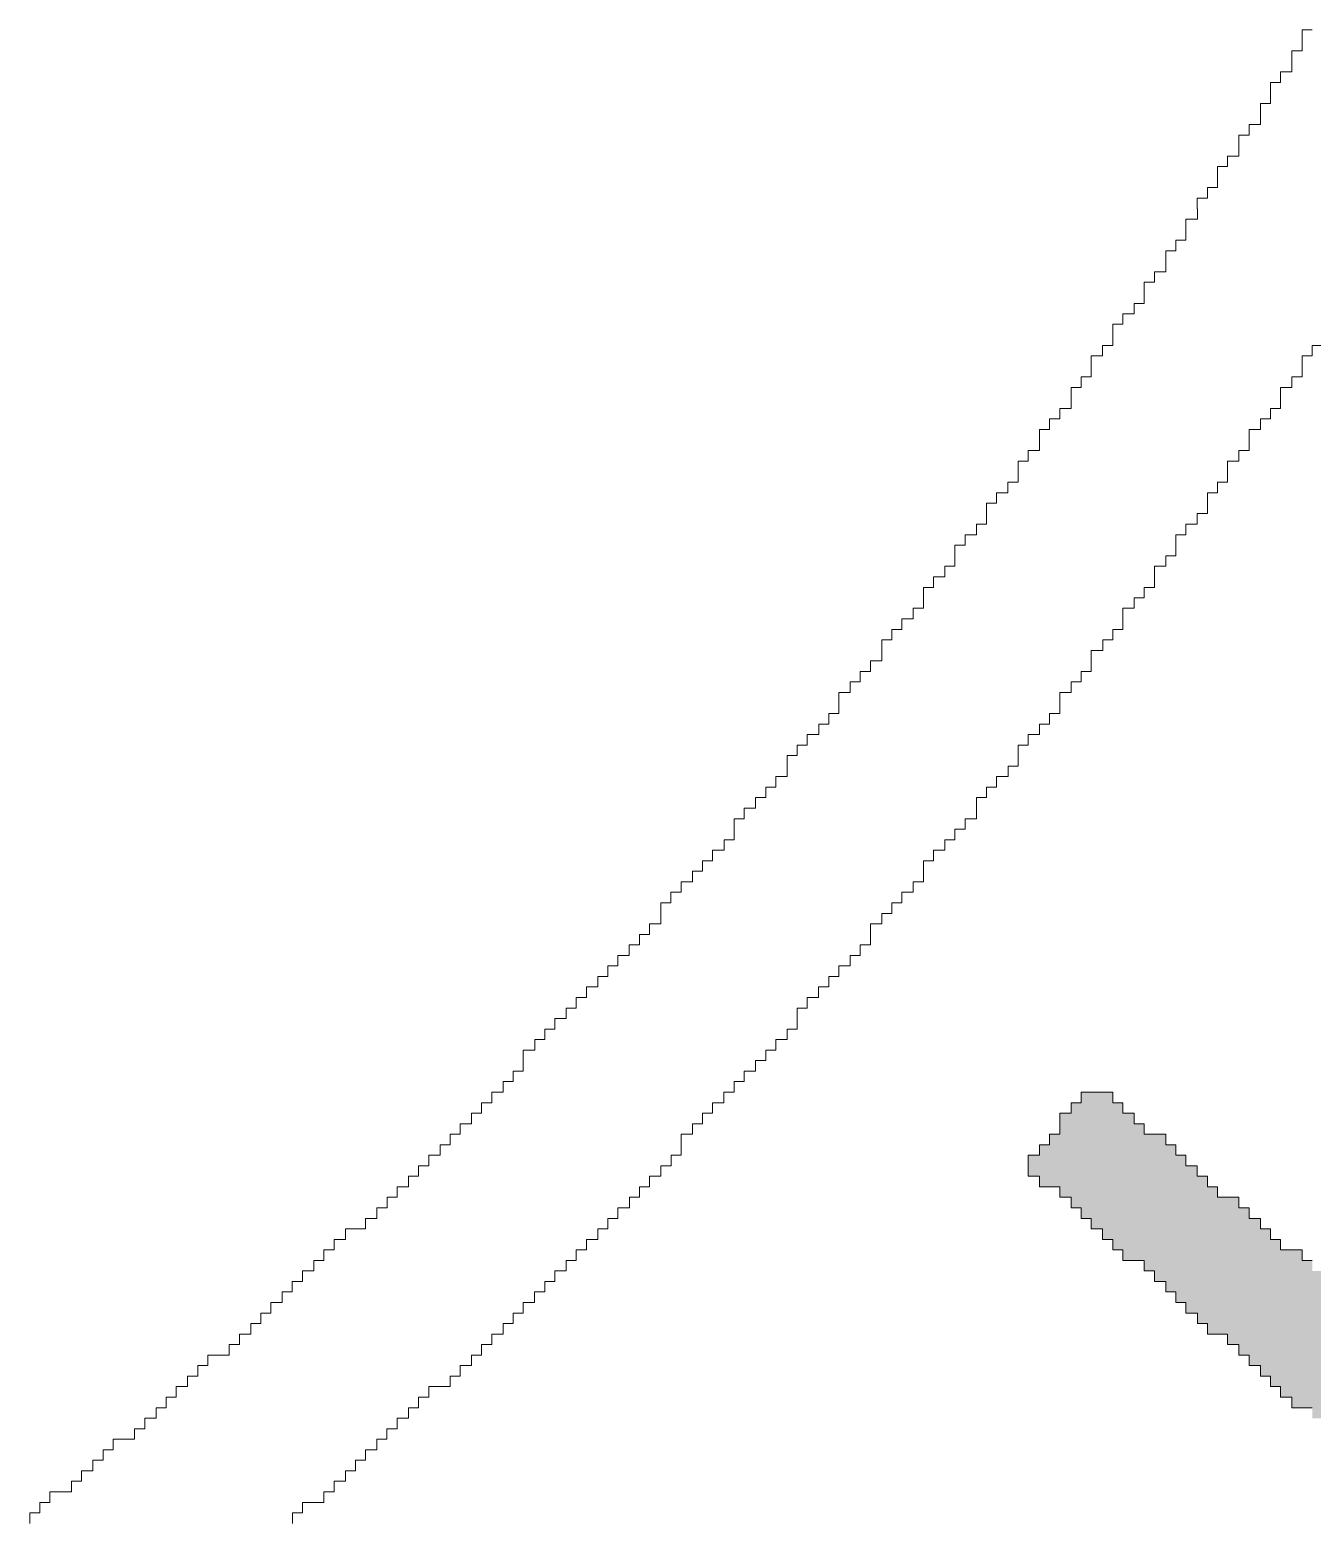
# Model space of a CAD drawing. Header units: millimetres. Extents: x 76.6 to 106.3, y -138 to -109.2.
# Drawn here: x 98.653 to 101.234, y -128.606 to -125.603 of the extents above; entities that cross this region are included whole.
import ezdxf

# ---------------------------------------------------------------- set-up
doc = ezdxf.new("R2010")
doc.units = ezdxf.units.MM
doc.header["$MEASUREMENT"] = 0
doc.layers.add('Layer 1', color=7, linetype='Continuous', lineweight=0)

msp = doc.modelspace()

# ---------------------------------------------------------------- hatches: boundary and pattern name
at = {"layer": 'Layer 1', "true_color": 0x000000, "transparency": 33554687}
h = msp.add_hatch(color=18, dxfattribs=at)
h.dxf.hatch_style = 2
h.paths.add_polyline_path([(101.9961, -129.074), (101.9961, -129.0527), (101.9758, -129.0527), (101.9758, -129.0316), (101.9555, -129.0316), (101.9555, -129.0105), (101.9326, -129.0105), (101.9326, -128.9892), (101.9123, -128.9892), (101.9123, -128.9681), (101.8691, -128.9681), (101.8691, -128.947), (101.8487, -128.947), (101.8487, -128.9257), (101.8285, -128.9257), (101.8285, -128.9046), (101.8056, -128.9046), (101.8056, -128.8835), (101.7853, -128.8835), (101.7853, -128.8622), (101.765, -128.8622), (101.765, -128.8411), (101.7421, -128.8411), (101.7421, -128.82), (101.7014, -128.82), (101.7014, -128.7987), (101.6786, -128.7987), (101.6786, -128.7776), (101.6583, -128.7776), (101.6583, -128.7565), (101.638, -128.7565), (101.638, -128.7352), (101.6151, -128.7352), (101.6151, -128.7141), (101.5948, -128.7141), (101.5948, -128.693), (101.5719, -128.693), (101.5719, -128.6717), (101.5313, -128.6717), (101.5313, -128.6506), (101.511, -128.6506), (101.511, -128.6295), (101.4881, -128.6295), (101.4881, -128.6082), (101.4678, -128.6082), (101.4678, -128.5871), (101.4475, -128.5871), (101.4475, -128.566), (101.4246, -128.566), (101.4246, -128.5447), (101.4042, -128.5447), (101.4042, -128.5236), (101.3611, -128.5236), (101.3611, -128.5025), (101.3408, -128.5025), (101.3408, -128.4812), (101.3179, -128.4812), (101.3179, -128.4601), (101.2976, -128.4601), (101.2976, -128.439), (101.2773, -128.439), (101.2773, -128.4177), (101.2569, -128.4177), (101.2569, -128.3966), (101.2341, -128.3966), (101.2341, -128.3755), (101.1935, -128.3755), (101.1935, -128.3542), (101.1706, -128.3542), (101.1706, -128.3331), (101.1503, -128.3331), (101.1503, -128.312), (101.1299, -128.312), (101.1299, -128.2907), (101.107, -128.2907), (101.107, -128.2696), (101.0868, -128.2696), (101.0868, -128.2485), (101.0639, -128.2485), (101.0639, -128.2272), (101.0233, -128.2272), (101.0233, -128.2061), (101.003, -128.2061), (101.003, -128.185), (100.9801, -128.185), (100.9801, -128.1637), (100.9597, -128.1637), (100.9597, -128.1426), (100.9394, -128.1426), (100.9394, -128.1215), (100.9165, -128.1215), (100.9165, -128.1002), (100.8963, -128.1002), (100.8963, -128.0791), (100.8531, -128.0791), (100.8531, -128.058), (100.8327, -128.058), (100.8327, -128.0367), (100.8124, -128.0367), (100.8124, -128.0156), (100.7895, -128.0156), (100.7895, -127.9945), (100.7692, -127.9945), (100.7692, -127.9732), (100.7489, -127.9732), (100.7489, -127.9521), (100.7261, -127.9521), (100.7261, -127.931), (100.6854, -127.931), (100.6854, -127.9097), (100.6625, -127.9097), (100.6625, -127.8886), (100.6626, -127.8886), (100.6626, -127.8675), (100.6855, -127.8675), (100.6855, -127.8462), (100.7058, -127.8462), (100.7058, -127.8251), (100.726, -127.8251), (100.726, -127.804), (100.7261, -127.804), (100.7261, -127.7827), (100.749, -127.7827), (100.749, -127.7616), (100.7693, -127.7616), (100.7693, -127.7405), (100.8328, -127.7405), (100.8328, -127.7616), (100.8531, -127.7616), (100.8531, -127.7827), (100.876, -127.7827), (100.876, -127.804), (100.8962, -127.804), (100.8962, -127.8251), (100.9395, -127.8251), (100.9395, -127.8462), (100.9598, -127.8462), (100.9598, -127.8675), (100.9801, -127.8675), (100.9801, -127.8886), (101.0029, -127.8886), (101.0029, -127.9097), (101.0232, -127.9097), (101.0232, -127.931), (101.0436, -127.931), (101.0436, -127.9521), (101.0867, -127.9521), (101.0867, -127.9732), (101.107, -127.9732), (101.107, -127.9945), (101.1299, -127.9945), (101.1299, -128.0156), (101.1502, -128.0156), (101.1502, -128.0367), (101.1705, -128.0367), (101.1705, -128.058), (101.2138, -128.058), (101.2138, -128.0791), (101.2341, -128.0791), (101.2341, -128.1002), (101.2569, -128.1002), (101.2569, -128.1215), (101.2772, -128.1215), (101.2772, -128.1426), (101.2975, -128.1426), (101.2975, -128.1637), (101.3179, -128.1637), (101.3179, -128.185), (101.3611, -128.185), (101.3611, -128.2061), (101.384, -128.2061), (101.384, -128.2272), (101.4043, -128.2272), (101.4043, -128.2485), (101.4246, -128.2485), (101.4246, -128.2696), (101.4474, -128.2696), (101.4474, -128.2907), (101.4677, -128.2907), (101.4677, -128.312), (101.511, -128.312), (101.511, -128.3331), (101.5313, -128.3331), (101.5313, -128.3542), (101.5516, -128.3542), (101.5516, -128.3755), (101.5719, -128.3755), (101.5719, -128.3966), (101.5947, -128.3966), (101.5947, -128.4177), (101.638, -128.4177), (101.638, -128.439), (101.6583, -128.439), (101.6583, -128.4601), (101.6786, -128.4601), (101.6786, -128.4812), (101.7015, -128.4812), (101.7015, -128.5025), (101.7218, -128.5025), (101.7218, -128.5236), (101.742, -128.5236), (101.742, -128.5447), (101.7853, -128.5447), (101.7853, -128.566), (101.8056, -128.566), (101.8056, -128.5871), (101.8285, -128.5871), (101.8285, -128.6082), (101.8488, -128.6082), (101.8488, -128.6295), (101.8691, -128.6295), (101.8691, -128.6506), (101.892, -128.6506), (101.892, -128.6717), (101.9326, -128.6717), (101.9326, -128.693), (101.9555, -128.693), (101.9555, -128.7141), (101.9758, -128.7141), (101.9758, -128.7352), (101.9961, -128.7352), (101.9961, -128.7565), (102.019, -128.7565), (102.019, -128.7776), (102.0596, -128.7776), (102.0596, -128.7987), (102.0824, -128.7987), (102.0824, -128.82), (102.1028, -128.82), (102.1028, -128.8411), (102.1231, -128.8411), (102.1231, -128.8622), (102.146, -128.8622), (102.146, -128.8835), (102.1663, -128.8835), (102.1663, -128.9046), (102.146, -128.9046), (102.146, -128.9257), (102.1459, -128.9257), (102.1459, -128.947), (102.1231, -128.947), (102.1231, -128.9681), (102.1028, -128.9681), (102.1028, -128.9892), (102.0825, -128.9892), (102.0825, -129.0105), (102.0596, -129.0105), (102.0596, -129.0316), (102.0393, -129.0316), (102.0393, -129.0527), (102.019, -129.0527), (102.019, -129.074)])

# ---------------------------------------------------------------- linework, layer by layer
at = {"layer": 'Layer 1'}
for points in [[(98.6535, -128.6082), (98.6535, -128.5871), (98.6738, -128.5871), (98.6738, -128.566), (98.694, -128.566), (98.694, -128.5447), (98.7373, -128.5447), (98.7373, -128.5236), (98.7576, -128.5236), (98.7576, -128.5025), (98.7805, -128.5025), (98.7805, -128.4812), (98.8008, -128.4812), (98.8008, -128.4601), (98.8211, -128.4601), (98.8211, -128.439), (98.8642, -128.439), (98.8642, -128.4177), (98.8846, -128.4177), (98.8846, -128.3966), (98.9074, -128.3966), (98.9074, -128.3755), (98.9277, -128.3755), (98.9277, -128.3542), (98.9481, -128.3542), (98.9481, -128.3331), (98.971, -128.3331), (98.971, -128.312), (98.9913, -128.312), (98.9913, -128.2907), (99.0116, -128.2907), (99.0116, -128.2696), (99.0547, -128.2696), (99.0547, -128.2485), (99.0751, -128.2485), (99.0751, -128.2272), (99.0979, -128.2272), (99.0979, -128.2061), (99.1182, -128.2061), (99.1182, -128.185), (99.1386, -128.185), (99.1386, -128.1637), (99.1614, -128.1637), (99.1614, -128.1426), (99.1817, -128.1426), (99.1817, -128.1215), (99.2021, -128.1215), (99.2021, -128.1002), (99.2249, -128.1002), (99.2249, -128.0791), (99.2452, -128.0791), (99.2452, -128.058), (99.2656, -128.058), (99.2656, -128.0367), (99.2884, -128.0367), (99.2884, -128.0156), (99.3291, -128.0156), (99.3291, -127.9945), (99.352, -127.9945), (99.352, -127.9732), (99.3723, -127.9732), (99.3723, -127.9521), (99.3926, -127.9521), (99.3926, -127.931), (99.4155, -127.931), (99.4155, -127.9097), (99.4358, -127.9097), (99.4358, -127.8886), (99.4561, -127.8886), (99.4561, -127.8675), (99.479, -127.8675), (99.479, -127.8462), (99.4992, -127.8462), (99.4992, -127.8251), (99.5195, -127.8251), (99.5195, -127.804), (99.5424, -127.804), (99.5424, -127.7827), (99.5627, -127.7827), (99.5627, -127.7616), (99.583, -127.7616), (99.583, -127.7405), (99.6059, -127.7405), (99.6059, -127.7192), (99.6262, -127.7192), (99.6262, -127.6981), (99.6465, -127.6981), (99.6465, -127.677), (99.6466, -127.677), (99.6466, -127.6557), (99.6695, -127.6557), (99.6695, -127.6346), (99.6898, -127.6346), (99.6898, -127.6135), (99.7101, -127.6135), (99.7101, -127.5922), (99.7329, -127.5922), (99.7329, -127.5711), (99.7532, -127.5711), (99.7532, -127.55), (99.7735, -127.55), (99.7735, -127.5287), (99.7964, -127.5287), (99.7964, -127.5076), (99.8167, -127.5076), (99.8167, -127.4865), (99.837, -127.4865), (99.837, -127.4652), (99.8599, -127.4652), (99.8599, -127.4441), (99.8802, -127.4441), (99.8802, -127.423), (99.9006, -127.423), (99.9006, -127.4017), (99.9235, -127.4017), (99.9235, -127.3806), (99.9234, -127.3806), (99.9234, -127.3595), (99.9437, -127.3595), (99.9437, -127.3382), (99.964, -127.3382), (99.964, -127.3171), (99.9869, -127.3171), (99.9869, -127.296), (100.0073, -127.296), (100.0073, -127.2747), (100.0276, -127.2747), (100.0276, -127.2536), (100.0505, -127.2536), (100.0505, -127.2325), (100.0708, -127.2325), (100.0708, -127.2112), (100.0707, -127.2112), (100.0707, -127.1901), (100.091, -127.1901), (100.091, -127.169), (100.114, -127.169), (100.114, -127.1477), (100.1343, -127.1477), (100.1343, -127.1266), (100.1546, -127.1266), (100.1546, -127.1055), (100.1775, -127.1055), (100.1775, -127.0842), (100.1774, -127.0842), (100.1774, -127.0631), (100.1978, -127.0631), (100.1978, -127.042), (100.2181, -127.042), (100.2181, -127.0207), (100.241, -127.0207), (100.241, -126.9996), (100.2613, -126.9996), (100.2613, -126.9785), (100.2816, -126.9785), (100.2816, -126.9572), (100.2816, -126.9361), (100.3045, -126.9361), (100.3045, -126.915), (100.3248, -126.915), (100.3248, -126.8937), (100.3451, -126.8937), (100.3451, -126.8726), (100.3679, -126.8726), (100.3679, -126.8515), (100.368, -126.8515), (100.368, -126.8302), (100.3883, -126.8302), (100.3883, -126.8091), (100.4086, -126.8091), (100.4086, -126.788), (100.4314, -126.788), (100.4314, -126.7667), (100.4517, -126.7667), (100.4517, -126.7456), (100.4518, -126.7456), (100.4518, -126.7245), (100.4721, -126.7245), (100.4721, -126.7032), (100.4949, -126.7032), (100.4949, -126.6821), (100.5152, -126.6821), (100.5152, -126.661), (100.5153, -126.661), (100.5153, -126.6397), (100.5355, -126.6397), (100.5355, -126.6186), (100.5584, -126.6186), (100.5584, -126.5975), (100.5787, -126.5975), (100.5787, -126.5762), (100.5788, -126.5762), (100.5788, -126.5551), (100.599, -126.5551), (100.599, -126.534), (100.6219, -126.534), (100.6219, -126.5127), (100.6423, -126.5127), (100.6423, -126.4916), (100.6423, -126.4705), (100.6626, -126.4705), (100.6626, -126.4492), (100.6854, -126.4492), (100.6854, -126.4281), (100.6854, -126.407), (100.7057, -126.407), (100.7057, -126.3857), (100.726, -126.3857), (100.726, -126.3646), (100.7489, -126.3646), (100.7489, -126.3435), (100.7489, -126.3222), (100.7692, -126.3222), (100.7692, -126.3011), (100.7895, -126.3011), (100.7895, -126.28), (100.7895, -126.2587), (100.8124, -126.2587), (100.8124, -126.2376), (100.8327, -126.2376), (100.8327, -126.2165), (100.8327, -126.1952), (100.8531, -126.1952), (100.8531, -126.1741), (100.876, -126.1741), (100.876, -126.153), (100.8963, -126.153), (100.8963, -126.1317), (100.8963, -126.1317), (100.8963, -126.1106), (100.9166, -126.1106), (100.9166, -126.0895), (100.9395, -126.0895), (100.9395, -126.0682), (100.9394, -126.0682), (100.9394, -126.0471), (100.9598, -126.0471), (100.9598, -126.026), (100.9801, -126.026), (100.9801, -126.0047), (100.98, -126.0047), (100.98, -125.9836), (101.003, -125.9836), (101.003, -125.9625), (101.0029, -125.9625), (101.0029, -125.9412), (101.0233, -125.9412), (101.0233, -125.9201), (101.0436, -125.9201), (101.0436, -125.899), (101.0436, -125.899), (101.0436, -125.8777), (101.0639, -125.8777), (101.0639, -125.8566), (101.0868, -125.8566), (101.0868, -125.8355), (101.0867, -125.8355), (101.0867, -125.8142), (101.1071, -125.8142), (101.1071, -125.7931), (101.13, -125.7931), (101.13, -125.772), (101.13, -125.7507), (101.1503, -125.7507), (101.1503, -125.7296), (101.1503, -125.7085), (101.1706, -125.7085), (101.1706, -125.6872), (101.1935, -125.6872), (101.1935, -125.6661), (101.1935, -125.645), (101.2138, -125.645), (101.2138, -125.6237), (101.2138, -125.6026), (101.2341, -125.6026)], [(101.2569, -126.2376), (101.234, -126.2376), (101.234, -126.2587), (101.2137, -126.2587), (101.2137, -126.28), (101.2137, -126.3011), (101.1934, -126.3011), (101.1934, -126.3222), (101.1705, -126.3222), (101.1705, -126.3435), (101.1705, -126.3646), (101.1502, -126.3646), (101.1502, -126.3857), (101.1299, -126.3857), (101.1299, -126.407), (101.107, -126.407), (101.107, -126.4281), (101.107, -126.4492), (101.0868, -126.4492), (101.0868, -126.4705), (101.0639, -126.4705), (101.0639, -126.4916), (101.0639, -126.5127), (101.0435, -126.5127), (101.0435, -126.534), (101.0232, -126.534), (101.0232, -126.5551), (101.0233, -126.5551), (101.0233, -126.5762), (101.0029, -126.5762), (101.0029, -126.5975), (100.98, -126.5975), (100.98, -126.6186), (100.9597, -126.6186), (100.9597, -126.6397), (100.9598, -126.6397), (100.9598, -126.661), (100.9394, -126.661), (100.9394, -126.6821), (100.9165, -126.6821), (100.9165, -126.7032), (100.9166, -126.7032), (100.9166, -126.7245), (100.8963, -126.7245), (100.8963, -126.7456), (100.8759, -126.7456), (100.8759, -126.7667), (100.853, -126.7667), (100.853, -126.788), (100.8531, -126.788), (100.8531, -126.8091), (100.8328, -126.8091), (100.8328, -126.8302), (100.8125, -126.8302), (100.8125, -126.8515), (100.7895, -126.8515), (100.7895, -126.8726), (100.7896, -126.8726), (100.7896, -126.8937), (100.7693, -126.8937), (100.7693, -126.915), (100.749, -126.915), (100.749, -126.9361), (100.7261, -126.9361), (100.7261, -126.9572), (100.7261, -126.9785), (100.7058, -126.9785), (100.7058, -126.9996), (100.6855, -126.9996), (100.6855, -127.0207), (100.6626, -127.0207), (100.6626, -127.042), (100.6423, -127.042), (100.6423, -127.0631), (100.6422, -127.0631), (100.6422, -127.0842), (100.622, -127.0842), (100.622, -127.1055), (100.5991, -127.1055), (100.5991, -127.1266), (100.5788, -127.1266), (100.5788, -127.1477), (100.5585, -127.1477), (100.5585, -127.169), (100.5584, -127.169), (100.5584, -127.1901), (100.5355, -127.1901), (100.5355, -127.2112), (100.5153, -127.2112), (100.5153, -127.2325), (100.495, -127.2325), (100.495, -127.2536), (100.4721, -127.2536), (100.4721, -127.2747), (100.4518, -127.2747), (100.4518, -127.296), (100.4517, -127.296), (100.4517, -127.3171), (100.4314, -127.3171), (100.4314, -127.3382), (100.4085, -127.3382), (100.4085, -127.3595), (100.3882, -127.3595), (100.3882, -127.3806), (100.368, -127.3806), (100.368, -127.4017), (100.3451, -127.4017), (100.3451, -127.423), (100.345, -127.423), (100.345, -127.4441), (100.3247, -127.4441), (100.3247, -127.4652), (100.3044, -127.4652), (100.3044, -127.4865), (100.2815, -127.4865), (100.2815, -127.5076), (100.2612, -127.5076), (100.2612, -127.5287), (100.2409, -127.5287), (100.2409, -127.55), (100.218, -127.55), (100.218, -127.5711), (100.1977, -127.5711), (100.1977, -127.5922), (100.1978, -127.5922), (100.1978, -127.6135), (100.1775, -127.6135), (100.1775, -127.6346), (100.1546, -127.6346), (100.1546, -127.6557), (100.1343, -127.6557), (100.1343, -127.677), (100.1139, -127.677), (100.1139, -127.6981), (100.091, -127.6981), (100.091, -127.7192), (100.0707, -127.7192), (100.0707, -127.7405), (100.0504, -127.7405), (100.0504, -127.7616), (100.0275, -127.7616), (100.0275, -127.7827), (100.0072, -127.7827), (100.0072, -127.804), (99.9869, -127.804), (99.9869, -127.8251), (99.964, -127.8251), (99.964, -127.8462), (99.9641, -127.8462), (99.9641, -127.8675), (99.9438, -127.8675), (99.9438, -127.8886), (99.9235, -127.8886), (99.9235, -127.9097), (99.9006, -127.9097), (99.9006, -127.931), (99.8803, -127.931), (99.8803, -127.9521), (99.86, -127.9521), (99.86, -127.9732), (99.8371, -127.9732), (99.8371, -127.9945), (99.8168, -127.9945), (99.8168, -128.0156), (99.7964, -128.0156), (99.7964, -128.0367), (99.7736, -128.0367), (99.7736, -128.058), (99.7532, -128.058), (99.7532, -128.0791), (99.7329, -128.0791), (99.7329, -128.1002), (99.7101, -128.1002), (99.7101, -128.1215), (99.6897, -128.1215), (99.6897, -128.1426), (99.6694, -128.1426), (99.6694, -128.1637), (99.6466, -128.1637), (99.6466, -128.185), (99.6262, -128.185), (99.6262, -128.2061), (99.6059, -128.2061), (99.6059, -128.2272), (99.5831, -128.2272), (99.5831, -128.2485), (99.5627, -128.2485), (99.5627, -128.2696), (99.5425, -128.2696), (99.5425, -128.2907), (99.5196, -128.2907), (99.5196, -128.312), (99.4993, -128.312), (99.4993, -128.3331), (99.4561, -128.3331), (99.4561, -128.3542), (99.4357, -128.3542), (99.4357, -128.3755), (99.4154, -128.3755), (99.4154, -128.3966), (99.3926, -128.3966), (99.3926, -128.4177), (99.3722, -128.4177), (99.3722, -128.439), (99.352, -128.439), (99.352, -128.4601), (99.3291, -128.4601), (99.3291, -128.4812), (99.3088, -128.4812), (99.3088, -128.5025), (99.2885, -128.5025), (99.2885, -128.5236), (99.2656, -128.5236), (99.2656, -128.5447), (99.2452, -128.5447), (99.2452, -128.566), (99.2021, -128.566), (99.2021, -128.5871), (99.1818, -128.5871), (99.1818, -128.6082)], [(101.2341, -128.3755), (101.1935, -128.3755), (101.1935, -128.3542), (101.1706, -128.3542), (101.1706, -128.3331), (101.1503, -128.3331), (101.1503, -128.312), (101.1299, -128.312), (101.1299, -128.2907), (101.107, -128.2907), (101.107, -128.2696), (101.0868, -128.2696), (101.0868, -128.2485), (101.0639, -128.2485), (101.0639, -128.2272), (101.0233, -128.2272), (101.0233, -128.2061), (101.003, -128.2061), (101.003, -128.185), (100.9801, -128.185), (100.9801, -128.1637), (100.9597, -128.1637), (100.9597, -128.1426), (100.9394, -128.1426), (100.9394, -128.1215), (100.9165, -128.1215), (100.9165, -128.1002), (100.8963, -128.1002), (100.8963, -128.0791), (100.8531, -128.0791), (100.8531, -128.058), (100.8327, -128.058), (100.8327, -128.0367), (100.8124, -128.0367), (100.8124, -128.0156), (100.7895, -128.0156), (100.7895, -127.9945), (100.7692, -127.9945), (100.7692, -127.9732), (100.7489, -127.9732), (100.7489, -127.9521), (100.7261, -127.9521), (100.7261, -127.931), (100.6854, -127.931), (100.6854, -127.9097), (100.6625, -127.9097), (100.6625, -127.8886), (100.6626, -127.8886), (100.6626, -127.8675), (100.6855, -127.8675), (100.6855, -127.8462), (100.7058, -127.8462), (100.7058, -127.8251), (100.726, -127.8251), (100.726, -127.804), (100.7261, -127.804), (100.7261, -127.7827), (100.749, -127.7827), (100.749, -127.7616), (100.7693, -127.7616), (100.7693, -127.7405), (100.8328, -127.7405), (100.8328, -127.7616), (100.8531, -127.7616), (100.8531, -127.7827), (100.876, -127.7827), (100.876, -127.804), (100.8962, -127.804), (100.8962, -127.8251), (100.9395, -127.8251), (100.9395, -127.8462), (100.9598, -127.8462), (100.9598, -127.8675), (100.9801, -127.8675), (100.9801, -127.8886), (101.0029, -127.8886), (101.0029, -127.9097), (101.0232, -127.9097), (101.0232, -127.931), (101.0436, -127.931), (101.0436, -127.9521), (101.0867, -127.9521), (101.0867, -127.9732), (101.107, -127.9732), (101.107, -127.9945), (101.1299, -127.9945), (101.1299, -128.0156), (101.1502, -128.0156), (101.1502, -128.0367), (101.1705, -128.0367), (101.1705, -128.058), (101.2138, -128.058), (101.2138, -128.0791), (101.2341, -128.0791)]]:
    msp.add_lwpolyline(points, dxfattribs=at)

doc.saveas('drawing.dxf')
